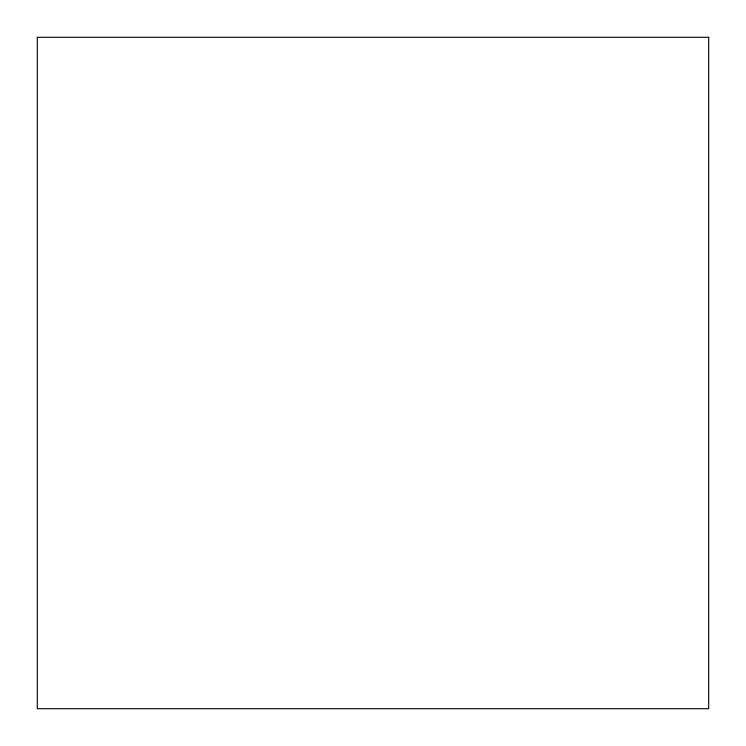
<?xml version="1.0" encoding="UTF-8"?>
<svg xmlns="http://www.w3.org/2000/svg" width="746" height="746" viewBox="0 0 746 746"><rect width="100%" height="100%" fill="white"/><g stroke="black" fill="none" stroke-linecap="round" stroke-linejoin="round"><path stroke-width="1.12" d="M708.7 37.3L37.3 37.3L37.3 708.7L708.7 708.7L708.7 37.3"/></g></svg>
